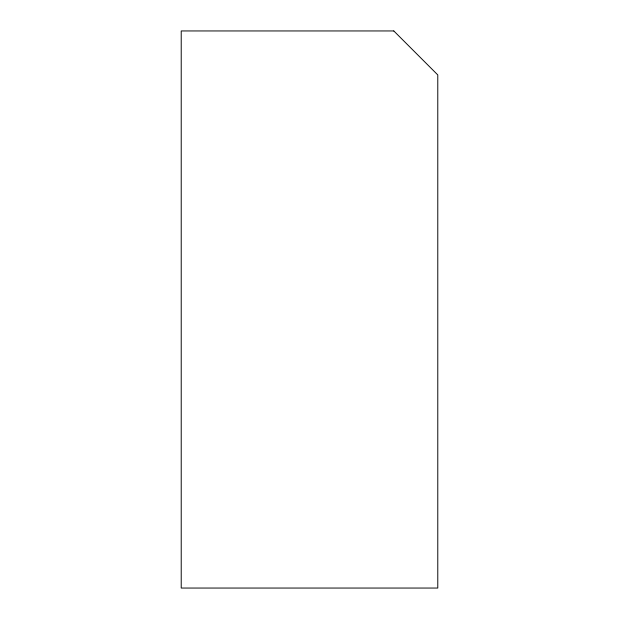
<?xml version="1.0" encoding="UTF-8"?>
<svg xmlns="http://www.w3.org/2000/svg" width="619" height="619" viewBox="0 0 619 619"><rect width="100%" height="100%" fill="white"/><g stroke="black" fill="none" stroke-linecap="round" stroke-linejoin="round"><path stroke-width="0.93" d="M393.8 30.95L181.22 30.95L181.22 588.05L437.78 588.05L437.78 74.93L393.8 30.95"/></g></svg>
